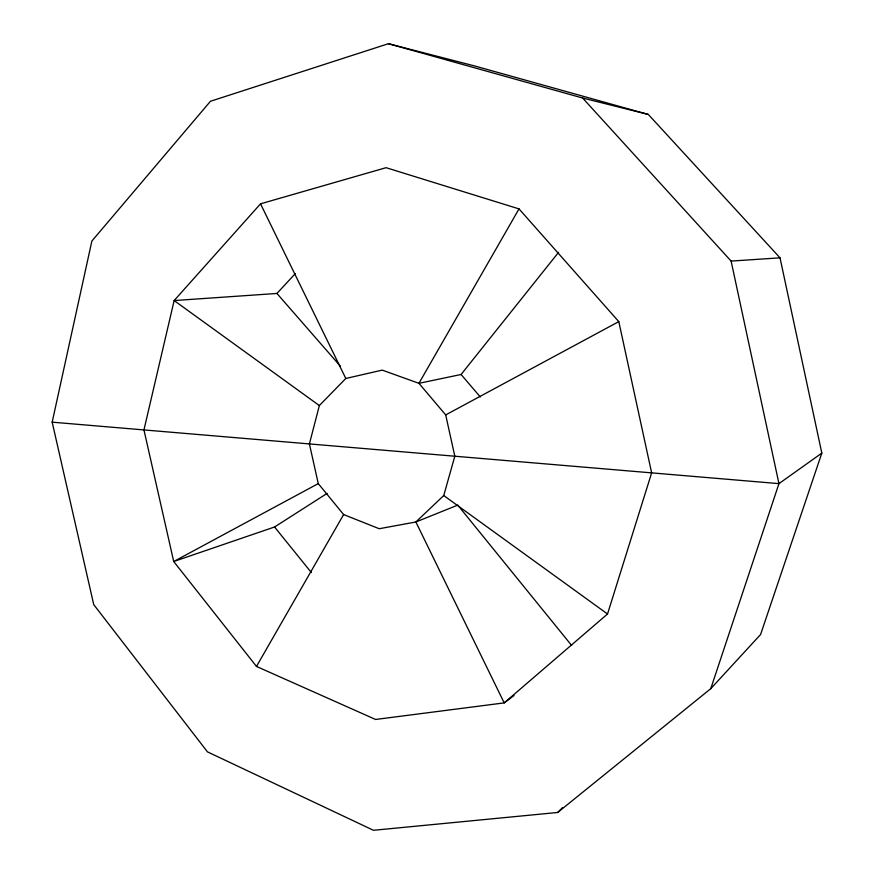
<?xml version="1.0" encoding="UTF-8"?>
<svg xmlns="http://www.w3.org/2000/svg" width="874" height="874" viewBox="0 0 874 874"><rect width="100%" height="100%" fill="white"/><g stroke="black" fill="none" stroke-linecap="round" stroke-linejoin="round"><path stroke-width="1.31" d="M52.178 422.164L91.868 241.06L210.459 101.264L388.417 43.7L473.948 65.769L648.333 114.461L780.023 257.83L821.822 453.103L760.577 634.535L710.77 688.668L557.71 812.47L373.482 830.3L207.466 751.869L93.736 604.622L52.178 422.164L778.952 483.639L821.822 453.103M514.021 695.529L504.2 702.893L415.871 521.986L443.741 495.536L454.819 456.217L445.696 414.921L418.941 383.315L382.222 370.117L345.809 378.475L319.349 405.569L309.407 443.916L318.267 483.606L343.635 514.557L379.207 528.726L415.871 521.986L457.747 505.106L571.672 645.493M607.528 613.996L651.643 472.867L618.803 321.621L519.014 208.897L386.068 167.688L260.528 203.828L174.145 300.558L143.948 429.921L173.708 561.512L256.486 666.436L375.58 719.466L504.2 702.893L607.528 613.996L443.741 495.536M710.77 688.668L778.952 483.639L731.123 261.086L582.63 98.019L388.417 43.7M256.486 666.436L343.635 514.557M519.014 208.897L418.941 383.315L461.09 374.487L558.595 252.302M319.349 405.569L174.145 300.558L276.938 293.456L295.281 273.638M557.71 812.47L562.495 807.62M318.267 483.606L173.708 561.512L274.556 526.989L327.116 493.395M445.696 414.921L618.803 321.621M731.123 261.086L780.023 257.83M582.63 98.019L648.333 114.461M276.938 293.456L340.259 366.042M461.09 374.487L480.329 397.004M274.556 526.989L311.352 572.536M260.528 203.828L345.809 378.475"/></g></svg>
